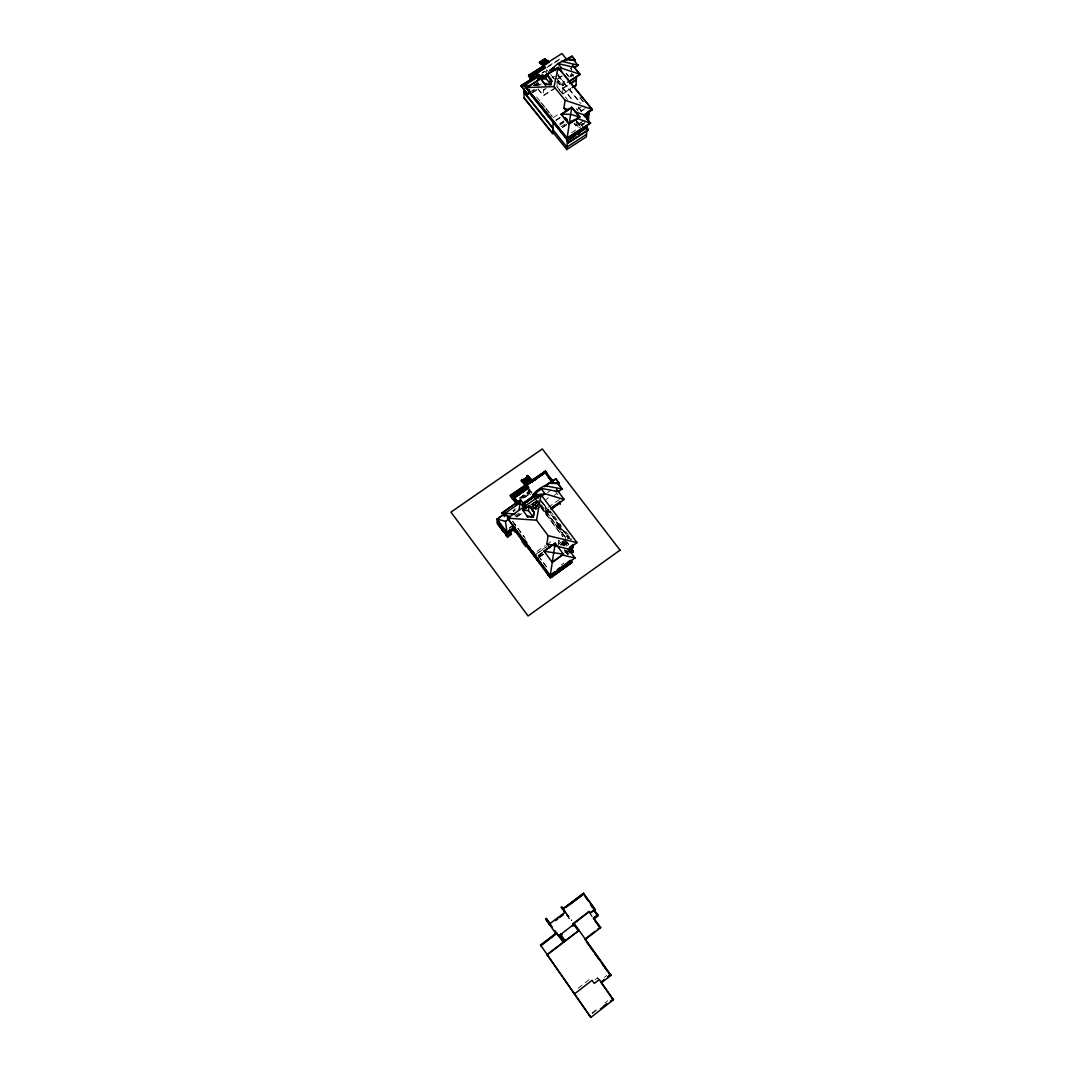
<?xml version="1.0" encoding="UTF-8"?>
<svg xmlns="http://www.w3.org/2000/svg" width="1071" height="1071" viewBox="0 0 1071 1071"><rect width="100%" height="100%" fill="white"/><g stroke="black" fill="none" stroke-linecap="round" stroke-linejoin="round"><path stroke-width="0.75" stroke-dasharray="5 3.75" d="M528.605 492.138L528.619 489.42M528.98 489.902L529.422 492.125M527.949 490.906L529.261 493.008L521.738 498.256M538.084 86.202L538.137 83.069L533.907 85.76M532.675 503.758L532.648 505.445L530.908 506.65M533.023 505.298L533.063 503.37M533.211 508.819L532.916 506.048L532.876 508.377L538.74 504.401M533.452 503.223L533.412 504.91L535.152 503.691L535.192 502.004M555.648 88.009L543.372 95.841L543.506 89.723L546.25 87.969M542.113 72.801L544.724 71.141L545.353 72.252L544.737 70.793M535.192 509.85L535.246 507.614L531.524 510.211M535.366 507.493L531.47 510.506M535.527 503.544L535.687 501.482M546.384 73.792L546.478 69.883M535.928 508.511L535.808 504.026L536.076 506.811M536.102 503.196L538.713 500.987M536.116 507.011L536.089 508.35L537.08 507.667M536.276 502.513L536.464 500.974M565.301 541.123L565.408 536.866M536.598 502.701L536.651 500.746M536.691 502.808L536.732 500.893L538.338 503.035M537.428 501.656L537.455 500.974L536.451 501.67M557.014 87.126L557.241 80.968L556.666 81.329M564.805 84.301L562.476 85.787L562.302 80.405M570.682 88.545L562.69 93.659L563.212 82.253L568.607 78.812M540.092 499.14L548.151 510.653L545.688 512.527L545.5 506.864M572.918 75.117L570.589 76.617L570.803 72.614M571.258 70.11L571.365 66.737M581.473 122.442L576.011 125.976L576.345 120.608M585.302 121.933L580.134 126.258L580.228 124.905L576.385 120.153M558.513 526.089L557.268 523.17M557.268 524.375L557.375 523.371M558.406 525.888L558.62 524.964M559.879 526.691L560.936 529.248M558.352 545.233L558.808 540.172L556.478 541.819M559.812 527.749L559.905 526.731M565.046 541.846L560.642 545.045L560.856 542.903L565.903 539.329M561.847 532.608L564.39 536.517M561.954 544.122L562.155 542.113M562.128 545.206L562.208 544.456M562.436 543.707L562.717 541.859L565.247 540.079M563.105 541.698L562.944 543.238L564.685 542.006M562.864 545.393L563.145 543.76L561.284 545.072M564.444 536.035L539.556 504.013M563.855 545.353L564.056 543.492M564.297 545.045L564.497 543.171M564.738 544.737L564.939 542.863M565.18 544.416L565.381 542.555M565.408 542.341L563.574 543.68L566.238 541.765L566.104 543.867M565.622 544.108L565.823 542.234M564.939 552.408L565.327 551.244M565.997 543.948L566.224 541.859M567.188 536.33L567.282 535.513M565.501 551.833L566.024 550.548L566.238 552.007M567.362 535.62L567.269 536.437M565.796 551.083L565.916 551.485M566.813 542.595L566.894 541.832M566.024 550.548L565.836 552.007L568.139 554.885M567.643 535.995L567.75 537.08M565.93 552.877L568.514 550.601M567.938 536.37L567.844 537.187M566.412 551.337L566.599 552.556L566.572 551.86M566.679 551.779L566.505 552.435M568.206 537.91L568.42 537.013L568.326 537.829M566.693 553.319L567.362 554.417M566.666 552.971L567.028 552.649M568.487 538.285L568.38 537.214M568.567 538.405L568.661 537.588M567.483 554.296L567.416 553.011L567.322 553.774M567.563 554.417L567.777 553.56M566.8 541.806L568.741 544.644L566.773 542.02M533.465 85.452L536.584 85.412L537.187 82.266M515.807 516.503L521.149 512.822M592.076 1013.032L598.595 1007.931M605.128 1002.831L607.739 1000.783M592.317 1013.434L598.876 1008.32M604.405 977.301L606.735 975.494M578.233 988.131L589.264 979.483M595.128 979.724L597.578 977.823L598.194 978.452M561.271 564.979L563.895 563.118M563.292 545.005L568.487 541.444M563.466 545.741L567.844 542.636M564.069 545.554L567.804 542.903M564.029 545.982L567.764 543.345M566.291 546.17L568.768 544.416M565.301 551.445L565.127 552.114M567.938 554.283L566.907 551.967M537.106 551.337L545.286 545.554M546.652 544.59L552.101 540.748M535.687 554.309L546.531 546.638M538.392 552.69L546.518 546.946M538.298 555.3L542.328 552.449M538.285 555.554L542.314 552.716M538.271 556.077L542.287 553.212M567.536 536.076L567.469 536.705M538.218 557.268L542.234 554.43M539.543 556.933L543.546 554.095M568.099 536.839L568.005 537.655M539.53 557.148L543.533 554.309M567.161 538.445L569.692 536.651M560.709 544.416L562.021 543.492M560.695 544.604L562.007 543.666M565.622 541.872L560.628 545.273L558.593 542.555M559.423 499.447L546.464 508.524L546.156 514.549L549.985 511.858M546.317 511.443L548.888 509.635M546.304 511.724L548.874 509.93M548.888 510.626L546.264 512.46L561.74 532.756M546.25 512.755L548.821 510.961M546.17 514.321L549.999 511.63M547.321 492.74L549.985 490.879M535.942 500.933L535.339 501.362L538.753 505.914M514.803 515.994L518.859 513.009M531.042 504.642L536.464 500.706M530.426 505.164L535.58 501.603M536.397 502.406L538.472 500.947M516.209 517.106L521.724 513.237M532.367 505.9L538.713 501.469M517.561 516.49L521.724 513.585M532.18 506.275L537.281 502.714M532.153 506.436L537.481 502.714M533.251 506.489L535.607 504.16L535.888 506.944M533.733 508.082L537.2 505.659M545.956 499.528L548.526 497.734M533.733 508.377L538.753 504.95M535.969 507.065L538.258 505.472M536.102 507.681L537.093 506.985M554.162 495.445L556.331 493.932M535.848 509.689L539.61 507.065M519.823 497.72L528.605 491.589M519.823 498.069L528.605 491.776M519.823 498.243L529.061 491.817M520.051 498.336L529.208 491.964M521.738 498.069L529.261 492.647M523.639 498.082L529.917 493.704L523.652 498.256M512.889 510.626L515.499 508.765M515.258 509.997L513.196 511.443L514.227 510.733M561.07 126.739L565.207 124.075M562.382 127.154L566.519 124.49M562.369 127.61L567.871 124.049M584.231 120.233L576.037 125.521L574.123 123.165M580.228 124.905L582.637 123.339M584.619 123.714L582.236 125.253L581.727 124.263M571.553 132.724L580.83 126.713M553.279 117.569L558.915 113.941M555.929 120.006L561.525 116.404M555.903 120.648L561.499 117.047M577.055 109.577L581.245 106.886M559.865 123.486L564.029 120.795M559.838 124.022L564.002 121.344M580.951 111.183L585.101 108.492M559.798 125.12L565.341 121.545M580.937 111.357L583.708 109.577M562.677 94.114L570.656 89.013M543.492 90.285L546.237 88.545M556.652 81.905L557.228 81.53L573.012 100.995M573.346 74.26L570.589 76.617M555.153 87.862L543.385 95.386L538.044 88.773M562.958 87.996L568.313 84.569M562.931 88.558L569.625 84.274M533.693 85.292L537.923 82.601M533.693 85.586L537.923 82.895M535.313 85.439L538.124 83.645L541.698 88.076M553.118 76.469L552.542 76.831L555.635 80.057M530.841 91.477L533.653 89.683M551.886 78.076L554.684 76.295M532.019 91.383L535.045 89.455M532.461 92.334L536.651 89.656M532.448 92.802L536.651 90.125M557.924 78.451L564.859 74.033M557.911 78.919L564.832 74.501M548.031 66.322L561.74 57.633M546.906 67.62L561.619 58.289M542.1 73.149L544.724 71.489M536.584 85.412L543.278 83.324M569.946 67.701L572.008 70.217M571.445 73.39L573.413 75.813M571.405 73.966L573.373 76.376M566.251 73.149L570.147 77.942M566.224 73.618L568.179 76.014M580.281 97.876L583.36 101.665M579.813 97.595L585.087 104.088M558.46 75.68L581.018 103.459M557.469 75.184L579.947 102.856M558.433 80.486L562.489 85.493L564.819 84.007L557.161 73.069M556.184 78.022L562.476 85.787M557.241 80.968L573.052 100.446M578.313 106.939L583.588 113.432M578.286 107.488L583.548 113.981M547 70.003L549.771 73.417M550.695 74.555L555.621 80.633M576.144 108.452L578.206 110.996M557.027 86.671L559.865 90.165M560.802 91.33L562.69 93.659M565.394 96.992L567.496 99.576M558.901 89.455L561.726 92.949M581.647 125.28L583.253 127.248M576.292 121.505L580.134 126.258M576.278 121.692L580.388 126.766M576.118 124.223L578.166 126.753M574.096 123.62L576.011 125.976M538.137 83.069L539.931 85.292M538.044 89.241L543.372 95.841M536.718 96.992L544.992 107.274M546.036 108.559L552.248 116.284M540.788 102.334L544.898 107.448M545.929 108.733L549.021 112.562M550.052 113.847L552.114 116.404M554.858 490.759L557.79 494.655M550.307 511.028L553.238 514.923M554.216 516.222L557.148 520.131M559.691 523.505L561.043 525.312M565.675 531.296L571.82 539.637M559.598 524.536L561.231 526.504M542.475 502.219L570.789 540.025M541.872 502.031L569.437 538.74M540.44 500.505L568.875 538.418M568.875 538.459L566.8 536.236L568.607 538.646M529.221 488.992L532.14 492.861M541.324 504.789L568.058 540.708M561.766 532.461L566.264 538.686M529.583 490.705L531.524 493.289M536.906 500.666L539.838 504.575M540.815 505.873L545.701 512.38M536.33 500.157L537.95 502.326M538.941 503.544L545.688 512.527M540.226 506.396L562.864 536.558M541.203 507.949L562.837 536.772M528.605 491.95L530.52 494.695M535.339 501.108L537.053 503.397M558.808 540.172L562.797 545.514M566.894 551.11L568.848 553.72M565.716 550.775L567.951 554.35M564.564 549.57L568.058 554.43M558.62 542.247L560.655 544.965M564.578 550.199L567.576 554.202M564.578 550.548L567.536 554.497M512.648 521.269L524.201 536.785M538.552 556.077L547 567.429M512.688 521.457L525.366 538.499M538.057 555.541L546.946 567.51M590.523 913.884L592.156 916.174M590.215 914.152L592.129 916.776M566.264 912.76L571.807 920.605M565.957 912.706L571.459 920.484M566.532 914.567L571.151 921.1M566.251 914.5L570.83 920.993M597.631 977.863L599.814 980.969M565.89 551.846L567.858 555.099M556.947 522.581L556.826 523.987L558.848 526.664L558.968 525.272L556.947 522.581M559.477 525.955L559.343 527.334L561.365 530.025L561.499 528.646L559.477 525.955"/><path stroke-width="1.5" d="M525.004 485.176L525.981 487.198L525.981 485.591L545.34 472.137L552.234 481.254M525.955 485.203L526.075 484.212L526.611 485.591M526.209 502.299L526.209 501.415M576.613 118.252L590.523 123.165L567.081 138.346L526.41 87.809L558.138 67.353L592.357 109.737L584.003 115.133L592.383 109.456L565.086 100.286L554.042 86.644L558.138 67.353L562.275 72.748M526.33 485.913L526.41 484.306L528.619 488.336L525.981 485.591M526.37 543.961L526.383 542.689M526.718 501.067L526.517 501.924M526.637 488.791L524.67 485.618L510.84 495.23L512.822 498.216M529.462 89.442L529.435 93.097L527.682 94.221L521.015 85.64L538.7 74.408L541.565 77.942L540.761 78.183L540.801 75.974C544.269 72.145 542.194 81.048 542.569 74.85M527.267 486.622L527.186 485.591L527.468 486.877M527.173 477.01L527.441 475.511L527.735 477.037L521.457 480.785L521.965 479.754L526.397 484.44M530.814 80.044L528.565 75.291L542.689 66.335L542.234 67.353L542.247 66.616L543.827 67.955L542.569 66.402M527.36 477.13L527.441 475.511M527.481 501.415L527.615 500.264M530.64 78.344L529.154 74.916L531.243 77.514M527.735 486.328L527.708 487.425L527.468 485.966M527.829 477.88L527.923 476.274L528.003 477.305L522.206 481.334L521.684 480.036M527.963 488.229L525.981 485.792M527.99 500.893L528.204 500.023M543.479 69.254L542.247 67.004L529.141 75.318L531.029 77.982M528.311 488.55L528.097 487.171M528.485 476.849L528.485 478.55L527.133 476.836L532.033 481.937L545.527 472.445M528.458 500.733L528.498 499.648L528.378 500.626M528.646 477.211L528.713 478.242L528.753 477.13M528.887 499.381L529.154 500.09M528.913 478.402L529.114 477.519M542.609 64.916L547.803 60.886L547.776 61.636L546.531 60.083L541.35 63.363L542.609 64.916L548.446 61.288L548.419 62.038L547.161 60.485L541.98 63.765L545.46 67.513L531.725 76.228L531.711 79.174L528.565 75.291M529.154 479.232L529.275 477.88M526.919 515.927L533.251 517.065L528.391 510.559L529.275 505.606L534.335 512.514L529.275 505.606L522.728 510.171L527.789 517.025L526.878 515.874M529.583 477.974L529.65 479.018M529.034 546.237L530.359 549.356L530.386 548.044M529.663 498.845L529.623 499.929L529.543 498.925M530.025 478.617L529.81 479.902L528.003 477.305M529.114 547.629L529.114 546.384M530.011 499.662L530.051 498.577M530.132 478.536L530.48 479.848M530.506 499.314L530.319 498.376M530.466 480.584L530.292 478.898M530.426 499.193L530.52 498.417M530.64 480.21L530.573 479.179M530.841 480.384L530.962 479.38L530.948 480.303M531.189 498.658L531.176 497.961M531.323 479.781L531.136 481.267L529.181 478.683M531.47 481.053L531.511 479.955L531.591 480.973M530.252 549.155L530.265 547.937M531.537 498.591L531.671 497.6M531.818 481.642L531.685 480.317L545.594 471.427L545.434 472.699M532.033 481.937L532.14 480.33M532.153 481.749L532.153 480.692M532.354 480.625L531.952 481.455M532.515 481.348L532.648 480.344M540.601 77.045L538.7 74.408L537.495 80.686M556.572 489.206L564.243 499.514L545.032 493.771L536.437 494.802L533.974 496.77C530.332 490.973 551.498 483.208 555.836 478.804L558.955 482.941L558.031 483.731L562.101 489.126L558.045 483.57L548.794 483.222M546.531 60.083L546.505 60.833L545.259 59.293L540.065 63.323L539.449 62.172L544.617 58.892L545.875 60.445L545.889 59.695L540.708 63.711L539.449 62.172M533.01 480.999L532.943 479.969M533.197 480.705L533.331 479.701M533.197 497.426L533.13 496.422L533.117 497.319M533.693 480.37L533.786 479.554M545.701 85.305L540.882 79.053L547.067 75.117C558.901 93.244 545.139 66.188 546.277 78.879L550.909 84.596L544.871 84.274M533.599 496.261L533.586 497.158M541.35 63.363L541.337 64.113L540.079 62.573M533.867 496.074L533.773 496.864L533.907 495.886M534.041 480.29L534.175 479.286M541.98 63.765L541.966 64.514L540.721 62.975M532.568 550.989L534.228 554.537L534.255 553.252M532.622 552.368L532.648 551.137M534.375 495.726L534.349 496.623M543.492 68.905L542.877 67.433L529.77 76.429L537.629 71.449M534.536 496.328L534.616 495.043L536.464 493.758L538.874 496.971M534.804 479.768L534.844 478.643M543.506 68.156L543.573 65.184L561.914 53.55L567.068 59.869M534.924 496.636L536.33 494.521L534.924 496.636L534.67 495.338M534.737 496.355L534.697 495.217L523.036 503.464L523.13 504.454L523.237 503.49M535.313 478.496L535.299 479.42L535.58 478.309M545.259 59.293L545.233 60.043L544.617 58.892M535.554 479.232L535.607 478.121M534.134 554.403L534.175 553.172M536.076 477.961L536.236 478.603M545.46 67.513L531.725 76.791L533.666 79.2M536.691 478.442L536.638 477.398M547.161 60.485L547.147 61.234L545.889 59.695M536.464 493.758L535.808 495.592M537.08 478.175L537.106 477.251M537.133 477.064L537.187 478.094L537.013 477.144M535.58 557.964L535.687 554.309M548.446 61.288L549.062 62.439L547.803 60.886M538.07 477.318L537.856 476.715M538.593 476.046L538.539 477.157L538.485 476.126M538.941 475.966L538.914 476.903L538.86 475.859M552.234 71.489L551.98 68.865L552.234 71.489L553.546 70.659L553.613 68.424L552.301 69.267M539.824 475.363L539.677 476.367L540.092 475.176M540.052 476.113L540.119 474.989L539.971 475.993M537.481 560.32L537.535 558.62M540.587 474.828L540.547 475.765L540.842 474.64M537.562 560.428L537.615 558.767M537.896 560.749L537.95 559.343M540.922 475.497L540.882 474.453L540.735 475.47M553.131 121.813L552.716 133.835L524.067 98.144L524.04 88.893M541.31 475.243L541.23 474.386M541.685 474.975L541.605 474.118M541.029 494.936L507.52 518.324L550.226 575.77L575.033 558.004L561.338 554.778M541.605 474.868L541.631 473.931M542.287 473.476L542.328 474.52L542.475 473.516M538.847 562.034L538.9 560.628M542.448 474.453L542.662 473.221L542.823 474.185M539.182 562.61L539.249 560.963M539.262 562.717L539.329 561.043M543.8 472.418L543.84 473.476L543.881 472.539M544.898 472.579L545.059 471.347L553.292 481.455M545.099 472.606L545.3 471.655M561.191 114.383L571.86 107.234L579.706 116.926L569.022 124.089L561.191 114.383L571.86 107.234L569.022 124.089M527.668 475.805L531.845 480.651L545.367 471.133L544.978 472.686M545.701 473.074L545.862 472.043L545.902 473.101M546.103 473.355L546.223 472.525L546.264 473.797M546.411 472.78L546.371 473.717M546.772 473.262L546.612 474.279L546.692 473.141M552.69 481.281C549.825 476.956 545.3 473.944 547.375 473.636M547.281 473.77L545.367 471.133M567.081 138.346L569.464 122.442M567.335 139.471L587.136 126.646L586.332 136.86L566.8 149.552L567.335 139.471L529.449 92.374M564.899 60.726L572.008 56.214L574.993 59.842L574.11 60.699L574.966 60.137L572.008 56.214L557.964 63.55L550.039 70.458L551.311 72.025L550.052 70.164L553.734 67.754L555.648 70.11M569.424 122.643L573.587 120.099M568.54 142.778L567.295 140.368L587.069 127.556L588.3 129.966L568.54 142.778L567.242 141.171L575.154 136.057M570.495 121.384L571.218 121.371M574.444 67.701L578.005 65.157L574.444 67.701L580.04 74.555L568.969 81.637M574.966 60.137L566.238 58.932M576.533 76.536L575.984 85.6L573.32 87.3M551.498 509.046L551.552 508.176M551.605 508.926L551.659 508.136M580.04 74.555L572.503 65.01M548.392 575.154L548.379 574.377L550.387 577.269L551.98 575.984M553.265 507.774L553.426 506.891M550.882 576.76L551.096 573.695M555.086 505.74L555.019 506.529L555.193 505.619M550.226 575.77L552.475 561.07M550.588 574.645L550.347 577.831L571.057 563.092M555.032 571.593L551.043 574.444L552.368 576.626L572.342 562.302L571.017 560.24M558.031 483.731L558.955 482.941L549.718 482.579M552.221 562.315L555.273 543.171L563.493 554.309L552.221 562.315L543.988 551.137L555.273 543.171L543.988 551.27L563.507 554.176L552.221 562.181M551.364 576.412L551.471 575.007M586.721 119.296L587.162 113.646L587.912 114.584L587.47 120.22L588.488 119.564L585.663 116.096M584.297 116.471L587.952 114.115L588.166 111.33M588.367 120.929L589.184 110.822M551.926 576.707L552.074 574.766M552.368 576.626L551.043 574.444M552.341 576.412L552.408 575.636M554.042 575.114L554.109 574.431M560.213 504.454L560.441 501.817L551.445 508.123M554.35 574.899L554.162 573.735M556.036 573.695L554.376 574.551M556.451 572.436L556.385 573.132L558.071 571.927M558.045 572.275L558.138 571.231M558.352 572.061L558.419 571.365M560.026 570.937L560.106 570.16M561.405 569.959L563.185 567.965M563.105 568.674L561.458 569.518M565.1 567.255L565.22 566.198M565.408 567.041L565.528 565.983M548.124 535.687L546.879 543.814L568.166 549.008L577.015 542.609L548.124 535.687L536.531 520.185L541.042 494.775L577.015 542.609M567.081 565.836L567.215 564.778M567.389 565.622L567.483 564.912M570.361 548.339C574.806 545.353 569.129 549.798 570.696 547.696C577.965 556.277 567.75 547.134 572.195 546.237M570.589 548.633L572.396 546.491M570.615 548.526L573.092 551.926L570.883 548.298M570.803 547.227L570.883 548.419M571.204 547.254L570.856 548.727L572.409 550.976L569.866 552.783M572.664 550.735L573.065 552.087L570.977 549.303L571.312 547.174M569.062 564.511L569.17 563.707M571.338 548.312L571.245 549.088M571.968 546.719L571.405 547.669L571.7 546.906M571.593 549.637L571.606 548.754L571.486 549.718M571.874 547.509L571.994 546.518L571.78 547.388M569.491 564.203L569.745 562.208M571.673 550.066L571.968 549.316L569.196 551.699M572.396 545.233L572.048 547.937L571.271 546.893M572.369 547.147L572.771 545.982L572.543 546.853M572.142 550.534L572.155 549.651L572.048 550.427M572.637 546.96L572.65 546.063M572.209 550.949L572.423 550.092L572.302 551.056M572.69 550.976L572.784 552.141L572.704 550.534L572.905 551.217M572.784 550.655L572.958 551.86M575.033 558.004L568.179 548.874M566.693 111.585L563.895 108.131L565.086 100.286M519.087 509.542L520.653 499.903L525.66 506.637M527.548 516.624L533.251 517.065L534.094 512.045L533.425 511.282M533.251 517.065L534.121 512.085L533.465 511.349M546.156 83.377L544.831 84.221L550.909 84.596L551.659 80.78L549.691 81.128M550.909 84.596L551.056 80.325M527.682 93.94L529.449 92.253M559.812 935.144L560.722 934.434L565.086 940.646L564.31 941.476L560.682 935.278L562.288 934.22C557.696 932.935 561.994 939.977 564.31 941.476M604.124 1005.897L606.628 1003.942M600.443 1008.922L606.695 1004.022M610.457 1001.09L612.96 999.136M546.946 954.556L590.831 1017.45L613.496 999.712L599.305 979.563L594.285 983.473L592.049 980.3L574.431 993.982L573.28 991.893M601.005 982.187L604.539 979.43L601.072 982.268M608.087 976.672L610.457 974.838M608.167 976.739L610.537 974.905M601.541 982.736L611.059 975.333L574.444 923.898L558.714 935.947M585.409 939.401L600.737 927.593L593.789 918.476L597.779 915.41L593.923 909.975L589.92 913.028L588.903 911.582L572.998 923.724M593.374 917.954L595.704 916.16M565.394 939.869L563.118 942.199L556.411 932.908L540.534 945.064L540.775 945.747L556.92 933.377M593.414 918.396L596.065 916.361M546.973 954.609L579.197 930.271L547.107 954.904M594.325 918.583L598.354 915.491L593.923 909.975M584.886 939.106L595.074 931.328M597.551 929.347L600.148 927.419L593.535 918.168M540.641 945.385L556.652 933.136M572.664 923.59L573.413 923.885L589.398 911.635L590.429 913.094L594.459 910.015M594.405 910.645L595.382 909.895L583.575 893.308L562.61 909.172L561.177 907.137L565.26 911.702M562.61 909.172L583.575 893.308M566.037 907.298L583.4 894.205L570.187 904.285M555.447 920.752L557.924 918.864M559.504 917.619L563.373 914.661M557.148 569.705L559.758 567.844M567.603 562.275L570.227 560.414M559.035 568.755L567.014 563.078M556.411 572.784L558.111 571.579M569.558 563.627L571.138 562.503M552.382 575.984L554.068 574.779M558.379 571.713L560.066 570.508M567.443 565.26L569.116 564.069M569.718 547.147L573.48 544.47L573.039 547.843L570.977 549.303M568.232 550.655L573.119 547.187L572.329 546.13M568.514 550.601L571.057 548.767M569.21 551.525L571.74 549.744M509.769 532.059L513.906 529.154L520.305 537.588M511.858 531.029L506.248 534.991L510.091 532.3M510.747 533.197L511.416 534.268L507.6 537.147L506.717 535.928L510.747 533.197L509.408 531.055L505.579 533.92M506.717 535.928L507.6 537.147L506.918 536.062L510.76 533.371M551.471 507.841L555.327 505.124M557.897 503.33L560.468 501.523M550.829 508.912L564.256 499.367M555.153 506.235L560.387 502.567M551.378 509.153L560.039 502.219M498.042 521.296L503.49 529.596L503.638 532.059L497.426 523.679L497.091 519.06L505.458 521.376L509.18 518.779M541.524 496.221L545.032 493.771L540.949 488.363L558.379 491.589L562.114 488.965L544.711 485.739M529.261 505.74L522.728 510.318L528.391 510.559M503.49 529.596L497.707 520.854M506.422 535.246L505.847 530.038L505.632 535.125M497.868 523.103L503.624 531.832L503.959 529.275M506.181 530.493L505.967 535.567M509.582 527.963L513.772 525.031M510.265 516.65L503.29 514.736L497.091 519.06L507.052 532.622L515.111 526.825M509.716 530.948L513.866 528.043L509.729 531.136M525.981 487.546L512.152 497.158L525.981 487.372L526.637 488.604M513.424 496.462L518.444 492.968M514.174 498.269L513.946 497.011L518.016 502.527L514.04 497.252L514.375 498.698M512.808 498.042L528.498 487.144M528.016 487.613L528.016 486.703L528.097 488.256L513.464 498.617M528.619 487.251L526.115 484.52M528.405 487.974L513.464 498.323L513.504 499.849L514.642 499.059L513.919 499.447M514.508 498.256L514.723 499.407M514.174 498.671L514.267 497.694M514.776 498.631L515.111 499.688M514.977 498.885L515.392 500.063M513.933 500.037L514.803 499.514M515.245 499.247L515.66 500.425M514.549 499.916L513.946 500.438L513.906 499.206M515.807 499.996L516.021 500.907M516.075 500.358L516.102 501.241M516.436 500.84L516.771 501.897M516.717 501.215L517.012 502.46L513.678 498.162M516.463 501.723L516.463 500.652L516.49 501.536M517.025 501.389L517.28 502.835M517.186 501.844L517.561 503.196M501.964 513.076L520.653 499.903L501.964 512.942L503.825 515.579M517.855 502.5L513.638 497.225M497.091 519.194L503.29 514.736M497.56 518.873L497.747 523.866M532.635 495.137L540.815 489.434M544.55 486.676L555.836 478.804L558.942 483.088M522.849 508.886L522.809 503.29L524.656 501.991L523.599 503.41M523.117 503.571L534.884 495.445M523.438 503.999L534.67 496.114L523.639 504.254M523.13 504.454L523.157 503.383M523.518 504.187L522.809 504.414L525.218 507.627M523.893 503.919L523.92 502.835L523.813 503.812M524.201 503.544L524.201 502.647M523.625 503.223L523.612 504.535L524.991 503.571L524.777 502.419M525.018 503.129L527.722 501.081M528.083 501L528.472 499.836M530.386 499.394L534.657 496.248M497.64 522.554L504.013 530.199M521.457 479.728L521.457 480.973L526.048 485.926M527.374 476.073L532.113 480.424L527.146 475.725M521.457 480.973L527.642 476.769L532.327 481.589M522.046 480.986L521.738 479.473M522.126 481.227L522.233 480.236L522.594 481.562M522.113 481.856L528.284 477.599L528.284 476.675M522.782 481.709L522.862 480.919M528.753 478.054L523.143 482.111M524.388 481.2L528.485 478.362M523.759 482.941L523.88 481.937L523.88 482.86M523.411 482.392L523.411 481.481M529.154 479.032L523.692 482.834L529.382 478.71M524.308 482.579L524.388 483.597M524.589 482.86L524.777 483.811M524.228 483.235L524.228 482.325M524.308 483.49L530.212 479.554M524.937 483.262L525.058 484.092M525.218 483.543L525.218 484.453L523.599 482.566M524.937 484.172L530.761 480.129M525.888 484.935L525.687 483.998M525.767 485.016L531.136 481.066M526.343 484.868L526.718 485.886M525.326 486.488L511.496 496.288L525.326 486.676M526.115 485.618L528.619 488.336M527.267 484.895L537.575 477.84M541.457 475.029L544.376 472.191M526.878 485.417L526.905 486.14M590.536 122.897L567.095 138.065L526.41 87.527L554.042 86.644M587.095 127.275L567.309 140.1L529.435 93.03M577.778 134.344L580.415 132.643M568.554 142.51L588.314 129.698M586.533 134.37L566.934 147.088L552.864 129.578M584.779 116.605L588.93 113.914L588.18 112.991M572.008 87.688L576.011 85.131M567.59 82.239L580.067 74.274L561.847 68.33L553.667 69.776M569.652 83.712L576.359 79.428M570.963 83.418L576.318 79.99M569.25 58.249L571.994 56.509M541.565 76.081L542.877 75.251M542.515 77.072L551.913 71.101M526.41 87.809L558.125 67.647M540.868 79.334L547.067 75.398M559.075 70.084L561.847 68.33L557.964 63.55L574.458 67.419M539.449 62.546L544.617 59.266M540.079 62.948L545.246 59.668M540.708 63.336L545.875 60.07M541.337 63.738L546.518 60.458M541.98 64.14L547.161 60.86M542.609 64.541L546.491 62.078M543.251 64.943L548.432 61.663M549.075 62.064L543.881 65.719L542.622 64.166M529.77 76.095L542.877 67.781M540.239 69.789L542.863 68.129M530.399 76.871L543.492 68.557M531.711 76.376L536.946 73.056M527.682 94.221L521.015 85.921L538.7 74.689M523.665 503.919L522.835 504.361L524.83 506.744M546.277 78.879L540.882 79.053L545.38 84.904M530.359 85.506L521.015 85.921M536.531 520.185L507.507 518.19L550.24 575.636M594.151 909.734L590.777 904.58M595.382 909.895L583.253 893.375M515.031 514.08L501.964 512.942L504.736 516.677M565.368 59.494L574.123 60.404L577.992 65.451M588.407 911.541L589.398 911.635M597.39 915.344L598.354 915.491M561.512 61.288L578.005 65.157M599.519 927.232L600.737 927.593M563.895 108.131L568.54 109.684M574.739 111.745L584.016 114.851L590.523 123.165M574.444 923.898L572.49 925.424L572.998 926.013L574.484 924.862L578.514 930.565M549.892 923.577L546.304 918.476L545.648 918.985L555.742 933.39M549.303 924.139L564.926 912.251L562.757 909.185M609.051 973.686L611.059 975.333M527.441 476.622L532.1 481.374M528.82 478.898L530.801 480.933M521.684 479.995L526.129 484.628M526.397 485.35L521.711 480.598L523.036 482.352L522.929 481.174M521.457 480.785L526.316 485.752M611.661 997.73L613.496 999.712M536.437 494.802L538.271 496.837M564.35 75.305L592.357 109.737M553.613 68.424L555.367 70.592M587.189 113.191L587.952 114.115M571.847 107.528L579.692 117.208M587.002 128.373L588.3 129.966M540.801 75.974L542.716 78.344M540.038 78.959L538.231 76.724L524.04 85.747L529.449 92.467M566.813 119.296L567.362 119.965M531.725 76.228L533.666 78.625M524.054 92.039L552.917 127.958M524.054 92.601L552.904 128.493M552.783 132.094L566.8 149.552M524.067 97.675L552.73 133.38M544.67 471.816L544.724 472.873M551.685 481.147L545.233 472.753M544.644 472.003L544.229 473.208M547.977 476.863L550.735 480.531M543.533 472.606L543.385 473.623M543.506 472.793L543.117 473.81M513.196 528.351L538.874 562.302M541.899 473.743L542.06 474.707M537.401 476.876L537.455 477.92M534.817 478.831L534.536 479.942L534.349 478.991M522.956 541.297L520.386 537.816M510.546 533.238L511.429 534.456L508.979 530.707M531.203 480.772L525.486 484.735L525.607 483.744M530.56 480.103L531.792 481.749M536.33 494.521L538.244 497.212M536.303 495.672L538.151 498.122M524.977 483.985L528.137 488.202M522.233 481.147L524.348 483.704L524.429 482.499M532.635 494.989L535.928 499.367M525.981 487.158L524.67 485.792M532.341 497.854L532.247 497.038L532.314 498.042M531.845 498.202L531.859 497.305L531.577 498.39M530.814 498.028L530.895 499.046M527.816 500.304L527.615 501.161M527.615 500.545L527.28 501.389M526.33 501.335L526.129 502.192M525.553 501.871L525.352 502.727M525.741 502.46L525.861 501.496L525.861 502.379M524.964 502.112L524.977 502.995M518.779 494.842L518.752 493.798L518.833 494.922M523.424 503.196L525.446 505.873M522.809 503.29L525.218 506.516M522.983 506.583L520.145 502.781L505.137 513.237L507.975 517.052M510.84 495.404L511.483 495.94M516.878 504.387L510.224 495.485L525.125 485.484M513.946 497.975L518.069 503.49M510.827 495.03L516.958 503.29M513.906 499.354L516.758 503.437M513.919 499.742L516.758 503.825M546.879 543.814L549.811 547.736M513.504 499.849L510.238 495.833M516.771 504.213L514.549 500.01M524.736 539.904L526.731 542.582M526.463 542.769L525.125 540.962L526.463 544.095M537.937 559.946L538.874 561.311M513.129 526.972L535.607 557.201M513.143 527.253L535.594 557.456M535.594 557.777L548.392 575.007M520.292 536.919L550.347 577.831L546.92 573.132M513.223 529.743L515.164 532.354M521.952 541.484L525.834 546.705M499.059 522.929L497.895 519.328M506.034 533.599L506.918 536.062M497.319 522.113L505.566 533.746M497.413 523.424L503.624 531.805M585.248 896.788L588.019 900.684M590.482 904.58L592.317 907.164M594.874 911.796L596.547 914.165M594.874 920.685L598.635 925.933M585.007 939.28L609.774 974.275M587.377 943.016L593.08 951.048M594.914 953.685L598.743 959.054M602.464 964.355L607.23 971.062M573.413 923.885L577.282 929.36M601.126 982.669L611.969 998.065M550.507 924.514L552.194 926.91M554.724 930.404L559.29 936.884M540.52 945.037L590.429 1016.754M549.664 923.309L546.29 918.463L545.634 918.972L549.851 925.023M520.372 537.066L521.537 539.489L521.671 538.793M564.979 911.622L561.632 906.776L565.327 913.202M503.571 530.881L505.579 534.108M505.914 534.643L506.703 535.902M589.465 1015.08L590.831 1017.45M505.458 521.376L507.052 532.622M503.29 531.363L503.624 528.833L503.678 529.743M505.847 530.038L506.101 534.79M509.649 529.422L509.783 532.488M513.946 497.011L513.893 498.591M514.348 497.801L514.535 499.14M517.574 502.125L517.668 503.116M522.501 480.531L522.675 481.789M522.956 540.494L522.876 541.176M523.599 481.655L523.692 483.021M524.308 502.567L524.281 503.651M524.977 483.075L525.004 484.387M525.085 502.031L524.991 503.571M524.656 501.991L524.67 503.383M525.794 483.918L525.66 485.069M525.205 541.109L525.205 542.381M526.905 500.759L526.986 501.764L527.012 500.679M532.836 480.049L532.903 481.08L532.836 480.049M532.635 496.77L532.702 497.774L532.635 496.77M539.356 475.511L539.302 476.635L539.356 475.511M543.037 472.954L543.091 473.998L543.037 472.954M620.055 550.173L528.057 615.959L450.945 512.125L542.301 448.95L620.055 550.173M515.646 499.541L515.633 500.612L515.646 499.541M579.706 116.926L569.036 123.808L561.204 114.102L570.522 114.383L579.706 116.926M567.269 120.139L565.434 117.877L567.269 120.139M523.585 490.772L523.585 491.817L523.585 490.772"/></g></svg>
